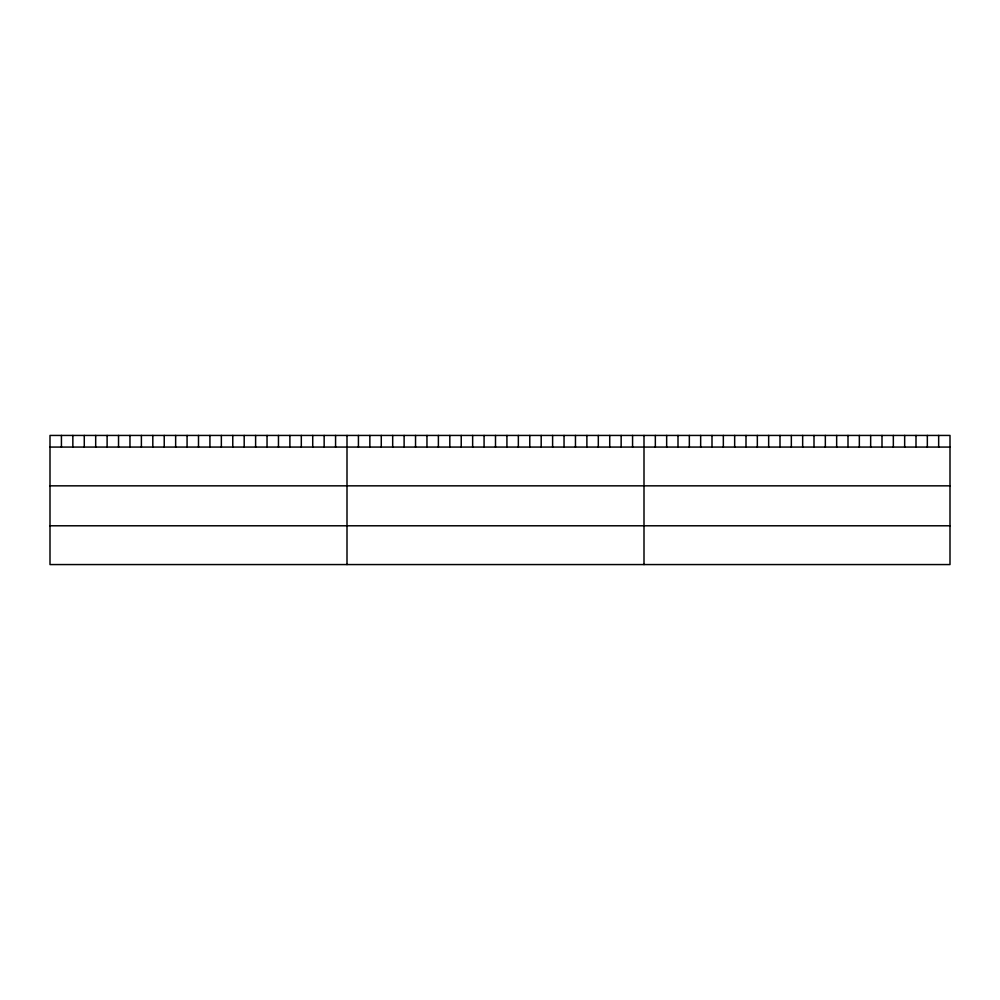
<?xml version="1.0" encoding="UTF-8"?>
<svg xmlns="http://www.w3.org/2000/svg" width="1000" height="1000" viewBox="0 0 1000 1000"><rect width="100%" height="100%" fill="white"/><g stroke="black" fill="none" stroke-linecap="round" stroke-linejoin="round"><path stroke-width="1.5" d="M950 485.838L950 435.438L50 435.438L50 564.562L950 564.562L950 485.838L50 485.838M50 447.075L950 447.075M50 525.788L950 525.788M938.662 435.438L938.662 447.075M927.337 435.438L927.337 447.075M916 435.438L916 447.075M904.663 435.438L904.663 447.075M893.337 435.438L893.337 447.075M882 435.438L882 447.075M870.662 435.438L870.662 447.075M859.338 435.438L859.338 447.075M848 435.438L848 447.075M836.663 435.438L836.663 447.075M825.337 435.438L825.337 447.075M814 435.438L814 447.075M802.663 435.438L802.663 447.075M791.338 435.438L791.338 447.075M780 435.438L780 447.075M768.662 435.438L768.662 447.075M757.337 435.438L757.337 447.075M746 435.438L746 447.075M734.663 435.438L734.663 447.075M723.337 435.438L723.337 447.075M712 435.438L712 447.075M700.662 435.438L700.662 447.075M689.338 435.438L689.338 447.075M678 435.438L678 447.075M666.663 435.438L666.663 447.075M655.337 435.438L655.337 447.075M644 435.438L644 564.562M632.575 435.438L632.575 447.075M621.15 435.438L621.15 447.075M609.725 435.438L609.725 447.075M598.312 435.438L598.312 447.075M586.888 435.438L586.888 447.075M575.462 435.438L575.462 447.075M564.038 435.438L564.038 447.075M552.612 435.438L552.612 447.075M541.188 435.438L541.188 447.075M529.775 435.438L529.775 447.075M518.35 435.438L518.35 447.075M506.925 435.438L506.925 447.075M495.5 435.438L495.5 447.075M484.075 435.438L484.075 447.075M472.65 435.438L472.65 447.075M461.225 435.438L461.225 447.075M449.812 435.438L449.812 447.075M438.387 435.438L438.387 447.075M426.962 435.438L426.962 447.075M415.538 435.438L415.538 447.075M404.113 435.438L404.113 447.075M392.688 435.438L392.688 447.075M381.275 435.438L381.275 447.075M369.85 435.438L369.85 447.075M358.425 435.438L358.425 447.075M347 435.438L347 564.562M335.575 435.438L335.575 447.075M324.15 435.438L324.15 447.075M312.725 435.438L312.725 447.075M301.312 435.438L301.312 447.075M289.887 435.438L289.887 447.075M278.463 435.438L278.463 447.075M267.038 435.438L267.038 447.075M255.613 435.438L255.613 447.075M244.188 435.438L244.188 447.075M232.775 435.438L232.775 447.075M221.35 435.438L221.35 447.075M209.925 435.438L209.925 447.075M198.5 435.438L198.5 447.075M187.075 435.438L187.075 447.075M175.65 435.438L175.65 447.075M164.225 435.438L164.225 447.075M152.812 435.438L152.812 447.075M141.387 435.438L141.387 447.075M129.963 435.438L129.963 447.075M118.537 435.438L118.537 447.075M107.112 435.438L107.112 447.075M95.688 435.438L95.688 447.075M84.275 435.438L84.275 447.075M72.85 435.438L72.85 447.075M61.425 435.438L61.425 447.075"/></g></svg>
